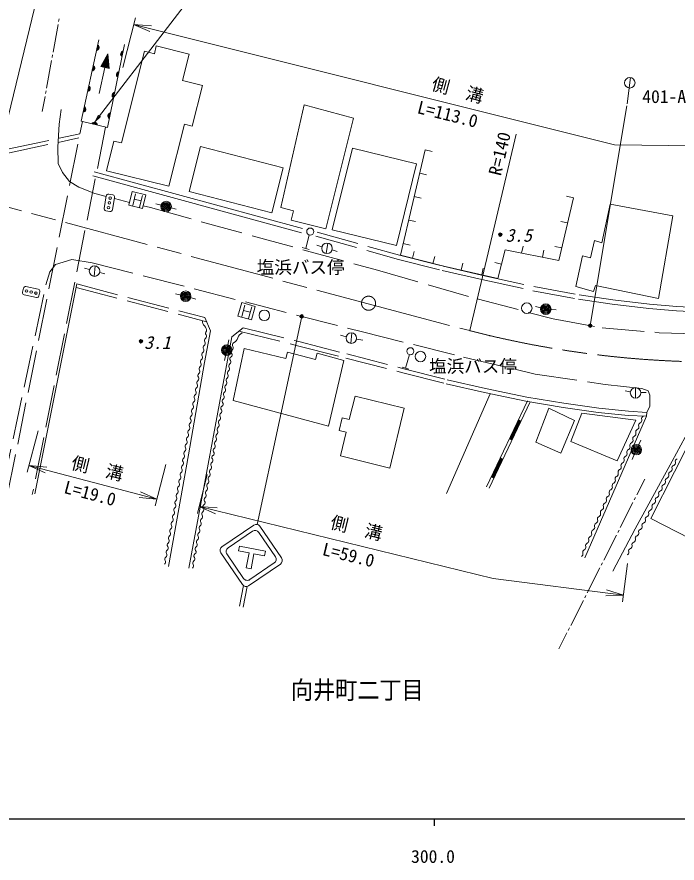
# Model space of a CAD drawing. Units: millimetres, scale not verified. Extents: x 40000 to 680000, y 20000 to 380000.
# Drawn here: x 308692 to 402543, y 198715 to 319060 of the extents above; entities that cross this region are included whole.
import ezdxf
from ezdxf.enums import TextEntityAlignment as Align

# ---------------------------------------------------------------- set-up
doc = ezdxf.new("R2010")
doc.units = ezdxf.units.MM
doc.header["$LTSCALE"] = 1000
doc.header["$PDMODE"] = 32
doc.header["$PDSIZE"] = 500
doc.linetypes.add('CHAIN', pattern=[18.5, 12, -1.5, 3.5, -1.5])
doc.linetypes.add('DASHED', pattern=[7.5, 6, -1.5])
for name, color, linetype, lineweight in [('M-BGD', 7, 'Continuous', 13), ('M-BMK', 2, 'CHAIN', 13), ('M-STR-HTXT', 7, 'Continuous', 13), ('M-STR-STRC', 7, 'Continuous', 13), ('M-TTL-BAND', 7, 'Continuous', 25), ('S-STR-HTXT', 7, 'Continuous', 13)]:
    doc.layers.add(name, color=color, linetype=linetype, lineweight=lineweight)
doc.styles.add('ＭＳ ゴシック', font='')
doc.styles.get('ＭＳ ゴシック').set_extended_font_data('MS Gothic')

# ---------------------------------------------------------------- blocks, each defined once
blk = doc.blocks.new('open_arrow')
at = {"color": 0, "linetype": 'Continuous', "lineweight": -2}
blk.add_lwpolyline([(7.5, 1.25), (0, 0), (7.5, -1.25)], dxfattribs=at)

msp = doc.modelspace()

# ---------------------------------------------------------------- linework, layer by layer
at = {"layer": 'M-BGD'}
for p, q in [((314542, 317992), (313828, 314056)), ((314684, 318779), (314613, 318386)), ((313757, 313663), (313686, 313269)), ((321626, 313825), (320612, 312000)), ((321221, 313095), (320964, 311923)), ((321081, 311897), (321424, 313460)), ((321626, 313825), (321198, 311871)), ((321315, 311846), (321658, 313409)), ((321690, 312992), (321433, 311820)), ((321626, 313825), (321784, 311743)), ((313614, 312875), (312901, 308940)), ((321198, 311871), (320383, 308151)), ((320612, 312000), (321784, 311743)), ((320815, 312365), (320729, 311974)), ((320847, 311948), (321018, 312730)), ((321550, 311794), (321721, 312576)), ((321753, 312159), (321667, 311769)), ((312829, 308546), (312758, 308152)), ((312687, 307759), (312297, 305610)), ((366735, 300160), (367709, 299931)), ((319494, 296450), (349143, 288371)), ((319652, 297029), (349301, 288950)), ((365953, 296832), (366926, 296603)), ((322339, 293743), (321748, 293847)), ((325099, 294237), (324605, 292299)), ((327037, 293743), (325099, 294237)), ((325150, 292248), (325569, 293894)), ((326533, 293660), (326112, 292008)), ((326543, 291805), (327037, 293743)), ((321401, 293603), (321089, 291830)), ((322271, 291622), (322583, 293395)), ((325376, 293134), (326336, 292890)), ((365170, 293504), (366144, 293275)), ((387800, 293321), (386826, 293547)), ((321332, 291483), (321923, 291379)), ((324605, 292299), (326543, 291805)), ((364388, 290176), (365361, 289947)), ((386973, 289759), (385999, 289986)), ((349742, 286118), (350260, 288050)), ((352053, 286361), (351336, 286582)), ((352899, 286879), (352639, 285402)), ((363605, 286848), (364579, 286619)), ((380447, 285472), (380643, 286453)), ((386145, 286198), (385171, 286424)), ((349259, 286248), (350225, 285989)), ((353487, 285922), (354204, 285704)), ((364933, 284748), (365178, 285717)), ((383389, 284885), (383585, 285866)), ((367840, 284010), (368086, 284980)), ((371849, 283046), (372073, 284021)), ((377583, 283892), (376614, 284139)), ((319014, 283122), (318292, 283327)), ((319799, 283660), (319669, 282165)), ((374772, 282373), (374997, 283347)), ((321185, 282533), (320459, 282723)), ((309615, 280492), (309483, 279906)), ((311729, 280322), (309973, 280718)), ((311261, 251236), (317211, 281084)), ((309709, 279548), (311465, 279152)), ((311824, 279378), (311956, 279964)), ((340651, 278431), (340108, 276506)), ((342576, 277889), (340651, 278431)), ((340652, 276441), (341113, 278077)), ((340900, 277322), (341854, 277053)), ((342070, 277819), (341607, 276178)), ((342034, 275964), (342576, 277889)), ((340108, 276506), (342034, 275964)), ((355504, 273572), (354705, 273775)), ((356294, 274124), (356163, 272630)), ((357856, 273064), (356964, 273236)), ((363916, 269119), (364488, 271035)), ((363437, 269262), (364395, 268976)), ((396638, 266338), (396638, 264838)), ((369773, 251267), (375961, 265459)), ((395902, 265730), (395165, 265872)), ((398136, 265660), (397387, 265624)), ((381298, 264465), (375451, 252207)), ((381659, 264293), (375812, 252035)), ((380078, 261723), (378787, 259015)), ((380151, 261688), (378859, 258981)), ((380223, 261654), (378931, 258946)), ((380295, 261620), (379003, 258912)), ((380367, 261585), (380006, 261757)), ((378715, 259050), (379076, 258877)), ((377784, 256170), (377423, 256342)), ((377495, 256307), (376204, 253600)), ((377567, 256273), (376276, 253565)), ((377640, 256239), (376348, 253531)), ((377712, 256204), (376420, 253496)), ((376131, 253634), (376493, 253462)), ((396817, 251070), (397947, 253305)), ((396455, 250357), (396636, 250713)), ((394470, 246430), (396275, 250000)), ((394108, 245716), (394289, 246073)), ((392123, 241790), (393928, 245359)), ((389776, 237150), (391581, 240719)), ((391761, 241076), (391942, 241433)), ((387429, 232510), (389234, 236079)), ((389414, 236436), (389595, 236793)), ((385757, 229204), (386887, 231439)), ((387067, 231796), (387248, 232153))]:
    msp.add_line(p, q, dxfattribs=at)
at = {"layer": 'M-BGD', "linetype": 'DASHED'}
for p, q in [((307323, 250957), (318008, 304208)), ((321301, 303394), (310882, 251147)), ((307344, 300238), (317651, 302428)), ((307198, 299656), (317505, 301846)), ((322555, 293236), (324704, 292688)), ((317113, 280593), (335634, 275712)), ((317211, 281084), (335383, 276295))]:
    msp.add_line(p, q, dxfattribs=at)
at = {"layer": 'M-BGD'}
for points in [[(320323, 315803), (317828, 304252), (321558, 303331), (324006, 315119)], [(387800, 293321), (385731, 284417), (378105, 285940), (377062, 281845), (369559, 283574), (363214, 285184), (366735, 300160)], [(328448, 292474), (329898, 292089), (331346, 291697)], [(331226, 279678), (332687, 279336), (334132, 278936)], [(382432, 277883), (383880, 277492), (385378, 277422)], [(330240, 240906), (333101, 256779), (335379, 269928), (336195, 274406), (335383, 276295)], [(333117, 240653), (339242, 273538), (340833, 274840)], [(338204, 270198), (338522, 271664), (338810, 273136)], [(355944, 261797), (356756, 265121), (363765, 263409)], [(363765, 263409), (361686, 254900), (354677, 256612), (355505, 260000)], [(389419, 242115), (398176, 262256), (398223, 262816)], [(393423, 240210), (396602, 246248), (401823, 255867), (404923, 261564), (405562, 262516)], [(355944, 261797), (354949, 262040), (354510, 260244), (355505, 260000)], [(396147, 256130), (396745, 257505), (397406, 258852)]]:
    msp.add_lwpolyline(points, dxfattribs=at)
for points in [[(330278, 294966), (332498, 303813), (333621, 303531), (335074, 309321), (332241, 310032), (333176, 313758), (328503, 314931), (328227, 313830), (326812, 314185), (323536, 301132), (322474, 301399), (321417, 297190)], [(352591, 288907), (356547, 304644), (349538, 306563), (346198, 291946), (347999, 291493), (347661, 290146)], [(334805, 300622), (346561, 297616), (344923, 291209), (333167, 294215)], [(356380, 300401), (353518, 288795), (362657, 286541), (365519, 298147)], [(399888, 279005), (401960, 290755), (393039, 292441), (391824, 286910), (390788, 287281), (390215, 284797), (389099, 285088), (388135, 280713), (390650, 280020), (390951, 280865)], [(339448, 264528), (352966, 260867), (355180, 270191), (351393, 271215), (351152, 270355), (347169, 271395), (346943, 270459), (340984, 271920)], [(384294, 263438), (382485, 258556), (386012, 257016), (387955, 261683)], [(387447, 258679), (394032, 255946), (396658, 261713), (389001, 262716)], [(398801, 247707), (405562, 261012), (413065, 257199), (406305, 243895)]]:
    msp.add_lwpolyline(points, close=True, dxfattribs=at)
at = {"layer": 'M-BGD', "linetype": 'DASHED'}
for points in [[(314960, 305901), (314677, 303795), (314495, 300522), (314547, 298195), (315176, 296949), (316149, 295632), (317489, 294844), (319756, 293949), (321388, 293533)], [(326642, 292194), (327664, 291934), (359942, 283032), (374131, 278945), (384911, 276121), (391890, 274844), (399993, 274149), (409143, 273842), (421384, 273981), (429767, 275051), (430348, 275612), (430985, 277094), (431140, 278145)], [(351210, 287864), (362937, 284579), (369138, 283004), (374789, 281704), (382048, 280113), (388536, 278922), (393332, 278217), (398549, 277588), (402484, 277258), (408905, 276973), (414420, 277042), (422124, 277420), (431140, 278145)], [(351372, 288441), (363092, 285159), (369279, 283588), (374920, 282290), (382166, 280702), (388633, 279514), (393412, 278811), (398610, 278185), (402522, 277857), (408915, 277573), (414402, 277641), (422085, 278019), (431137, 278747)], [(306586, 251716), (312820, 280948), (313362, 282828), (314169, 283850), (316490, 284570), (319380, 284092), (357804, 274271), (372180, 270681), (382372, 268271), (392337, 266770), (397533, 266233), (398415, 265890), (398685, 265251), (398677, 263720), (398223, 262816)], [(340833, 274840), (348749, 272879), (355579, 271125), (363720, 269022), (369871, 267466), (375309, 266208), (381162, 264983), (386451, 264107), (391408, 263412), (395619, 262983), (398223, 262816)], [(340253, 274366), (348602, 272298), (355430, 270544), (363571, 268441), (369730, 266883), (375180, 265622), (381051, 264394), (386360, 263514), (391336, 262817), (395569, 262385), (398176, 262256)]]:
    msp.add_lwpolyline(points, dxfattribs=at)
at = {"layer": 'M-BGD'}
for centre, radius in [((321836, 292613), 180), ((321955, 293292), 180), ((329898, 292089), 750), ((329898, 292089), 600), ((329898, 292089), 450), ((321716, 291933), 180), ((329898, 292089), 300), ((329898, 292089), 150), ((329898, 292089), 20), ((350390, 288533), 500), ((377416, 288100), 250), ((377416, 288100), 200), ((377416, 288100), 150), ((377416, 288100), 100), ((377416, 288100), 50), ((377416, 288100), 20), ((352769, 286140), 750), ((319734, 282913), 750), ((310046, 280087), 180), ((310719, 279935), 180), ((311393, 279783), 180), ((332687, 279336), 750), ((332687, 279336), 600), ((332687, 279336), 450), ((332687, 279336), 300), ((332687, 279336), 150), ((332687, 279336), 20), ((381170, 277634), 750), ((383880, 277492), 750), ((383880, 277492), 600), ((343868, 276614), 750), ((383880, 277492), 450), ((383880, 277492), 300), ((383880, 277492), 150), ((383880, 277492), 20), ((349180, 276475), 250), ((349180, 276475), 200), ((349180, 276475), 150), ((349180, 276475), 100), ((349180, 276475), 50), ((349180, 276475), 20), ((390193, 275154), 250), ((390193, 275154), 200), ((390193, 275154), 150), ((390193, 275154), 100), ((390193, 275154), 50), ((390193, 275154), 20), ((356229, 273377), 750), ((326329, 272921), 250), ((326329, 272921), 200), ((326329, 272921), 150), ((326329, 272921), 100), ((326329, 272921), 50), ((326329, 272921), 20), ((338522, 271664), 750), ((338522, 271664), 600), ((338522, 271664), 450), ((364631, 271515), 500), ((338522, 271664), 300), ((338522, 271664), 150), ((338522, 271664), 20), ((366054, 270759), 750), ((396638, 265588), 750), ((396745, 257505), 750), ((396745, 257505), 600), ((396745, 257505), 450), ((396745, 257505), 300), ((396745, 257505), 150), ((396745, 257505), 20)]:
    msp.add_circle(centre, radius, dxfattribs=at)
for centre, radius, start, end in [((319971, 314727), 417, 274.07105, 61.55064), ((319971, 314727), 333, 278.29816, 57.32353), ((319971, 314727), 250, 285.62898, 49.9927), ((319971, 314727), 167, 302.23785, 33.38384), ((323850, 313792), 417, 94.52726, 242.00685), ((323850, 313792), 333, 98.75437, 237.77974), ((323850, 313792), 250, 106.0852, 230.44892), ((323850, 313792), 167, 122.69406, 213.84005), ((319338, 311795), 417, 274.07105, 61.55064), ((319338, 311795), 333, 278.29816, 57.32353), ((319338, 311795), 250, 285.62898, 49.9927), ((319338, 311795), 167, 302.23785, 33.38384), ((323240, 310854), 417, 94.52726, 242.00685), ((323240, 310854), 333, 98.75437, 237.77974), ((323240, 310854), 250, 106.0852, 230.44892), ((323240, 310854), 167, 122.69406, 213.84005), ((318704, 308862), 417, 274.07105, 61.55064), ((318704, 308862), 333, 278.29816, 57.32353), ((318704, 308862), 250, 285.62898, 49.9927), ((318704, 308862), 167, 302.23785, 33.38384), ((322630, 307917), 417, 94.52726, 242.00685), ((322630, 307917), 333, 98.75437, 237.77974), ((322630, 307917), 250, 106.0852, 230.44892), ((322630, 307917), 167, 122.69406, 213.84005), ((318071, 305930), 417, 274.07105, 61.55064), ((318071, 305930), 333, 278.29816, 57.32353), ((318071, 305930), 250, 285.62898, 49.9927), ((318071, 305930), 167, 302.23785, 33.38384), ((322020, 304980), 417, 94.52726, 242.00685), ((322020, 304980), 333, 98.75437, 237.77974), ((322020, 304980), 250, 106.0852, 230.44892), ((322020, 304980), 167, 122.69406, 213.84005), ((319719, 303665), 417, 2.37972, 149.85931), ((319719, 303665), 333, 6.60683, 145.6322), ((319719, 303665), 250, 13.93765, 138.30138), ((319719, 303665), 167, 30.54652, 121.69251), ((321696, 293551), 300, 80.02087, 170.02087), ((322287, 293447), 300, 350.02087, 80.02087), ((321384, 291778), 300, 170.02087, 260.02087), ((321975, 291674), 300, 260.02087, 350.02087), ((309907, 280426), 300, 77.29093, 167.29093), ((309775, 279840), 300, 167.29093, 257.29093), ((311531, 279444), 300, 257.29093, 347.29093), ((311663, 280030), 300, 347.29093, 77.29093), ((335940, 275772), 883, 174.13125, 229.18585), ((334785, 274435), 883, 354.13125, 49.18585), ((335708, 273041), 375, 126.91388, 212.56825), ((335257, 273641), 375, 306.91388, 32.56825), ((335889, 274045), 375, 126.91388, 212.56825), ((339010, 273735), 1137, 295.13912, 343.55273), ((341191, 273091), 1137, 115.13912, 163.55273), ((335526, 272038), 375, 126.91388, 212.56825), ((335076, 272637), 375, 306.91388, 32.56825), ((339087, 272004), 374, 306.71973, 32.572), ((339716, 272406), 374, 126.71973, 212.572), ((334712, 270630), 375, 306.91388, 32.56825), ((335344, 271034), 375, 126.91388, 212.56825), ((334894, 271634), 375, 306.91388, 32.56825), ((338904, 271003), 374, 306.71973, 32.572), ((339533, 271405), 374, 126.71973, 212.572), ((334531, 269626), 375, 306.91388, 32.56825), ((335163, 270030), 375, 126.91388, 212.56825), ((339167, 269404), 374, 126.71973, 212.572), ((338721, 270002), 374, 306.71973, 32.572), ((339350, 270404), 374, 126.71973, 212.572), ((334349, 268623), 375, 306.91388, 32.56825), ((334981, 269027), 375, 126.91388, 212.56825), ((338985, 268403), 374, 126.71973, 212.572), ((338538, 269001), 374, 306.71973, 32.572), ((334618, 267019), 375, 126.91388, 212.56825), ((334167, 267619), 375, 306.91388, 32.56825), ((334800, 268023), 375, 126.91388, 212.56825), ((338172, 267000), 374, 306.71973, 32.572), ((338802, 267402), 374, 126.71973, 212.572), ((338355, 268001), 374, 306.71973, 32.572), ((334436, 266016), 375, 126.91388, 212.56825), ((333986, 266615), 375, 306.91388, 32.56825), ((337989, 265999), 374, 306.71973, 32.572), ((338619, 266401), 374, 126.71973, 212.572), ((333622, 264608), 375, 306.91388, 32.56825), ((334255, 265012), 375, 126.91388, 212.56825), ((333804, 265612), 375, 306.91388, 32.56825), ((337807, 264998), 374, 306.71973, 32.572), ((338436, 265400), 374, 126.71973, 212.572), ((333441, 263604), 375, 306.91388, 32.56825), ((334073, 264008), 375, 126.91388, 212.56825), ((338070, 263399), 374, 126.71973, 212.572), ((337624, 263997), 374, 306.71973, 32.572), ((338253, 264399), 374, 126.71973, 212.572), ((333259, 262601), 375, 306.91388, 32.56825), ((333891, 263005), 375, 126.91388, 212.56825), ((337887, 262398), 374, 126.71973, 212.572), ((337441, 262997), 374, 306.71973, 32.572), ((333528, 260997), 375, 126.91388, 212.56825), ((333077, 261597), 375, 306.91388, 32.56825), ((333710, 262001), 375, 126.91388, 212.56825), ((337075, 260995), 374, 306.71973, 32.572), ((337705, 261397), 374, 126.71973, 212.572), ((337258, 261996), 374, 306.71973, 32.572), ((397466, 260974), 387, 114.12602, 198.34611), ((397149, 261681), 387, 294.12602, 18.34611), ((397884, 261925), 387, 114.12602, 198.34611), ((333346, 259994), 375, 126.91388, 212.56825), ((332896, 260593), 375, 306.91388, 32.56825), ((336892, 259994), 374, 306.71973, 32.572), ((337522, 260396), 374, 126.71973, 212.572), ((397047, 260023), 387, 114.12602, 198.34611), ((396730, 260730), 387, 294.12602, 18.34611), ((332532, 258586), 375, 306.91388, 32.56825), ((333165, 258990), 375, 126.91388, 212.56825), ((332714, 259590), 375, 306.91388, 32.56825), ((336709, 258993), 374, 306.71973, 32.572), ((337339, 259395), 374, 126.71973, 212.572), ((395893, 258828), 387, 294.12602, 18.34611), ((396628, 259072), 387, 114.12602, 198.34611), ((396312, 259779), 387, 294.12602, 18.34611), ((332351, 257582), 375, 306.91388, 32.56825), ((332983, 257986), 375, 126.91388, 212.56825), ((336973, 257394), 374, 126.71973, 212.572), ((336527, 257992), 374, 306.71973, 32.572), ((337156, 258395), 374, 126.71973, 212.572), ((395474, 257877), 387, 294.12602, 18.34611), ((396210, 258121), 387, 114.12602, 198.34611), ((332169, 256579), 375, 306.91388, 32.56825), ((332801, 256983), 375, 126.91388, 212.56825), ((336790, 256393), 374, 126.71973, 212.572), ((336344, 256992), 374, 306.71973, 32.572), ((395372, 256219), 387, 114.12602, 198.34611), ((395055, 256926), 387, 294.12602, 18.34611), ((395791, 257170), 387, 114.12602, 198.34611), ((332438, 254975), 375, 126.91388, 212.56825), ((331987, 255575), 375, 306.91388, 32.56825), ((332620, 255979), 375, 126.91388, 212.56825), ((335978, 254990), 374, 306.71973, 32.572), ((336607, 255392), 374, 126.71973, 212.572), ((336161, 255991), 374, 306.71973, 32.572), ((394218, 255024), 387, 294.12602, 18.34611), ((394953, 255268), 387, 114.12602, 198.34611), ((394637, 255975), 387, 294.12602, 18.34611), ((402198, 254924), 379, 109.92203, 195.07859), ((401940, 255637), 379, 289.92203, 15.07859), ((402672, 255834), 379, 109.92203, 195.07859), ((332256, 253972), 375, 126.91388, 212.56825), ((331806, 254571), 375, 306.91388, 32.56825), ((335795, 253989), 374, 306.71973, 32.572), ((336425, 254391), 374, 126.71973, 212.572), ((393799, 254073), 387, 294.12602, 18.34611), ((394535, 254317), 387, 114.12602, 198.34611), ((401724, 254013), 379, 109.92203, 195.07859), ((401466, 254726), 379, 289.92203, 15.07859), ((331442, 252564), 375, 306.91388, 32.56825), ((332075, 252968), 375, 126.91388, 212.56825), ((331624, 253568), 375, 306.91388, 32.56825), ((335612, 252988), 374, 306.71973, 32.572), ((336242, 253391), 374, 126.71973, 212.572), ((393697, 252415), 387, 114.12602, 198.34611), ((393381, 253122), 387, 294.12602, 18.34611), ((394116, 253366), 387, 114.12602, 198.34611), ((400518, 252905), 379, 289.92203, 15.07859), ((401250, 253102), 379, 109.92203, 195.07859), ((400992, 253816), 379, 289.92203, 15.07859), ((331261, 251561), 375, 306.91388, 32.56825), ((331893, 251964), 375, 126.91388, 212.56825), ((335876, 251389), 374, 126.71973, 212.572), ((335429, 251988), 374, 306.71973, 32.572), ((336059, 252390), 374, 126.71973, 212.572), ((393279, 251464), 387, 114.12602, 198.34611), ((392962, 252172), 387, 294.12602, 18.34611), ((400302, 251281), 379, 109.92203, 195.07859), ((400044, 251995), 379, 289.92203, 15.07859), ((400776, 252192), 379, 109.92203, 195.07859), ((331079, 250557), 375, 306.91388, 32.56825), ((331711, 250961), 375, 126.91388, 212.56825), ((335693, 250388), 374, 126.71973, 212.572), ((335247, 250987), 374, 306.71973, 32.572), ((392125, 250270), 387, 294.12602, 18.34611), ((392860, 250513), 387, 114.12602, 198.34611), ((392543, 251221), 387, 294.12602, 18.34611), ((399829, 250371), 379, 109.92203, 195.07859), ((399570, 251084), 379, 289.92203, 15.07859), ((331348, 248953), 375, 126.91388, 212.56825), ((330898, 249553), 375, 306.91388, 32.56825), ((331530, 249957), 375, 126.91388, 212.56825), ((334881, 248985), 374, 306.71973, 32.572), ((335510, 249387), 374, 126.71973, 212.572), ((335064, 249986), 374, 306.71973, 32.572), ((391706, 249319), 387, 294.12602, 18.34611), ((392441, 249563), 387, 114.12602, 198.34611), ((398622, 249263), 379, 289.92203, 15.07859), ((399355, 249460), 379, 109.92203, 195.07859), ((399096, 250174), 379, 289.92203, 15.07859), ((331166, 247950), 375, 126.91388, 212.56825), ((330716, 248550), 375, 306.91388, 32.56825), ((334698, 247984), 374, 306.71973, 32.572), ((335327, 248386), 374, 126.71973, 212.572), ((391604, 247661), 387, 114.12602, 198.34611), ((391287, 248368), 387, 294.12602, 18.34611), ((392022, 248612), 387, 114.12602, 198.34611), ((398407, 247639), 379, 109.92203, 195.07859), ((398148, 248352), 379, 289.92203, 15.07859), ((398881, 248550), 379, 109.92203, 195.07859), ((330353, 246542), 375, 306.91388, 32.56825), ((330985, 246946), 375, 126.91388, 212.56825), ((330534, 247546), 375, 306.91388, 32.56825), ((334515, 246984), 374, 306.71973, 32.572), ((335145, 247386), 374, 126.71973, 212.572), ((391185, 246710), 387, 114.12602, 198.34611), ((390868, 247417), 387, 294.12602, 18.34611), ((397933, 246729), 379, 109.92203, 195.07859), ((397674, 247442), 379, 289.92203, 15.07859), ((330171, 245539), 375, 306.91388, 32.56825), ((330803, 245942), 375, 126.91388, 212.56825), ((334779, 245384), 374, 126.71973, 212.572), ((334332, 245983), 374, 306.71973, 32.572), ((334962, 246385), 374, 126.71973, 212.572), ((390031, 245515), 387, 294.12602, 18.34611), ((390766, 245759), 387, 114.12602, 198.34611), ((390450, 246466), 387, 294.12602, 18.34611), ((396726, 245621), 379, 289.92203, 15.07859), ((397459, 245818), 379, 109.92203, 195.07859), ((397200, 246531), 379, 289.92203, 15.07859), ((329989, 244535), 375, 306.91388, 32.56825), ((330622, 244939), 375, 126.91388, 212.56825), ((334596, 244383), 374, 126.71973, 212.572), ((334149, 244982), 374, 306.71973, 32.572), ((389612, 244564), 387, 294.12602, 18.34611), ((390348, 244808), 387, 114.12602, 198.34611), ((396511, 243997), 379, 109.92203, 195.07859), ((396252, 244710), 379, 289.92203, 15.07859), ((396985, 244908), 379, 109.92203, 195.07859), ((330258, 242931), 375, 126.91388, 212.56825), ((329808, 243531), 375, 306.91388, 32.56825), ((330440, 243935), 375, 126.91388, 212.56825), ((333784, 242980), 374, 306.71973, 32.572), ((334413, 243382), 374, 126.71973, 212.572), ((333967, 243981), 374, 306.71973, 32.572), ((389510, 242906), 387, 114.12602, 198.34611), ((389194, 243613), 387, 294.12602, 18.34611), ((389929, 243857), 387, 114.12602, 198.34611), ((396037, 243087), 379, 109.92203, 195.07859), ((395778, 243800), 379, 289.92203, 15.07859), ((330077, 241928), 375, 126.91388, 212.56825), ((329626, 242528), 375, 306.91388, 32.56825), ((333601, 241979), 374, 306.71973, 32.572), ((334230, 242382), 374, 126.71973, 212.572), ((388775, 242662), 387, 294.12602, 18.34611), ((395304, 242889), 379, 289.92203, 15.07859), ((329444, 241524), 375, 306.91388, 32.56825), ((333418, 240979), 374, 306.71973, 32.572), ((334047, 241381), 374, 126.71973, 212.572)]:
    msp.add_arc(centre, radius, start, end, dxfattribs=at)
for p in [(329898, 292089), (377416, 288100), (332687, 279336), (383880, 277492), (349180, 276475), (390193, 275154), (326329, 272921), (338522, 271664), (396745, 257505)]:
    msp.add_point(p, dxfattribs=at)
at = {"layer": 'M-BMK'}
for p, q in [((262017, 304241), (358604, 278240)), ((358604, 278240), (373058, 274440))]:
    msp.add_line(p, q, dxfattribs=at)
msp.add_circle((358682, 278340), 1000, dxfattribs=at)
msp.add_arc((408123, 409978), 140000, 255.4949, 275.57354, dxfattribs=at)
at = {"layer": 'M-STR-HTXT'}
for p, q in [((323754, 311873), (325526, 318947)), ((325283, 317977), (393655, 300853)), ((390193, 275154), (395386, 306417)), ((373058, 274440), (379677, 302378)), ((393655, 300853), (431374, 300442)), ((349180, 276475), (342835, 246889)), ((311705, 260190), (310151, 254295)), ((310406, 255262), (328578, 250473)), ((329877, 255401), (328323, 249506)), ((335732, 253970), (334379, 248434)), ((334616, 249406), (376388, 239196)), ((395493, 241331), (394796, 235849)), ((376388, 239196), (394922, 236841))]:
    msp.add_line(p, q, dxfattribs=at)
at = {"layer": 'M-STR-STRC'}
for p, q in [((395442, 306715), (395914, 310435)), ((342361, 246791), (337843, 243715)), ((338719, 243549), (342195, 245916)), ((343070, 245750), (345437, 242274)), ((343236, 246625), (346312, 242107)), ((340323, 243799), (340191, 243106)), ((341701, 242819), (340191, 243106)), ((344036, 243094), (340323, 243799)), ((337677, 242840), (340753, 238322)), ((338553, 242674), (340919, 239198)), ((341297, 240690), (341701, 242819)), ((341990, 240559), (342394, 242688)), ((342394, 242688), (343905, 242401)), ((343905, 242401), (344036, 243094)), ((346146, 241232), (341628, 238156)), ((341795, 239031), (345271, 241398)), ((341297, 240690), (341990, 240559)), ((340884, 238182), (340324, 235235)), ((341401, 238060), (340842, 235113))]:
    msp.add_line(p, q, dxfattribs=at)
msp.add_circle((395819, 309691), 750, dxfattribs=at)
for centre, start, end in [((342716, 246271), 34.24982, 124.24982), ((342549, 245395), 34.24966, 124.24982), ((338198, 243195), 124.24982, 214.24982), ((339073, 243028), 124.24982, 214.24986), ((344916, 241919), 304.24992, 34.24966), ((345791, 241753), 304.24982, 34.24982), ((341274, 238677), 214.24982, 304.24982), ((341440, 239552), 214.24986, 304.24992)]:
    msp.add_arc(centre, 630, start, end, dxfattribs=at)
at = {"layer": 'M-TTL-BAND'}
for p, q in [((40000, 205000), (579000, 205000)), ((368000, 205000), (368000, 204000))]:
    msp.add_line(p, q, dxfattribs=at)
at = {"layer": 'S-STR-HTXT'}
for points in [[(319810, 304208), (350686, 344348), (325642, 344348)], [(306272, 300167), (315000, 336000), (332500, 336000)]]:
    msp.add_lwpolyline(points, dxfattribs=at)

# ---------------------------------------------------------------- block references
at = {"layer": 'M-STR-HTXT', "xscale": 333, "yscale": 333}
for p, rotation in [((325283, 317977), 345.9), ((310406, 255262), 345.2), ((328578, 250473), 165.2), ((334616, 249406), 346.3), ((394922, 236841), 172.8)]:
    msp.add_blockref('open_arrow', p, dxfattribs=dict(at, rotation=rotation))
at = {"layer": 'S-STR-HTXT', "xscale": 133, "yscale": 133, "rotation": 52.4}
msp.add_blockref('open_arrow', (319810, 304208), dxfattribs=at)

# ---------------------------------------------------------------- texts
at = {"layer": 'M-BGD', "style": 'ＭＳ ゴシック'}
for s, p in [('401-A', (400716, 307735)), ('塩浜バス停', (349025, 283461)), ('塩浜バス停', (373531, 269389))]:
    msp.add_text(s, height=1833, rotation=0.021, dxfattribs=at).set_placement(p, align=Align.MIDDLE_CENTER)
at = {"layer": 'M-BGD', "style": 'ＭＳ ゴシック', "oblique": 15}
for s, p in [('3.5', (380019, 287996)), ('3.1', (328657, 272751))]:
    msp.add_text(s, height=1833, rotation=0.021, dxfattribs=at).set_placement(p, align=Align.MIDDLE_CENTER)
at = {"layer": 'M-BGD', "style": 'ＭＳ ゴシック', "width": 0.9}
msp.add_text('向井町二丁目', height=2566, rotation=0.021, dxfattribs=at).set_placement((357082, 223333), align=Align.MIDDLE_CENTER)
at = {"layer": 'M-STR-HTXT', "style": 'ＭＳ ゴシック'}
for s, rotation, p in [('側\u3000溝', 344.841, (370985, 307228)), ('L=113.0', 345.94, (369580, 303806)), ('側\u3000溝', 346.414, (319806, 253417)), ('L=19.0', 345.236, (318725, 249887)), ('側\u3000溝', 346.266, (356629, 244961)), ('L=59.0', 346.266, (355494, 241124))]:
    msp.add_text(s, height=1833, rotation=rotation, dxfattribs=at).set_placement(p, align=Align.BOTTOM_CENTER)
msp.add_text('R=140', height=1833, rotation=76.67, dxfattribs=at).set_placement((377317, 299609), align=Align.MIDDLE_CENTER)
at = {"layer": 'M-TTL-BAND', "style": 'ＭＳ ゴシック'}
msp.add_text('300.0', height=1833, dxfattribs=at).set_placement((367844, 198195), align=Align.BOTTOM_CENTER)

doc.saveas('drawing.dxf')
